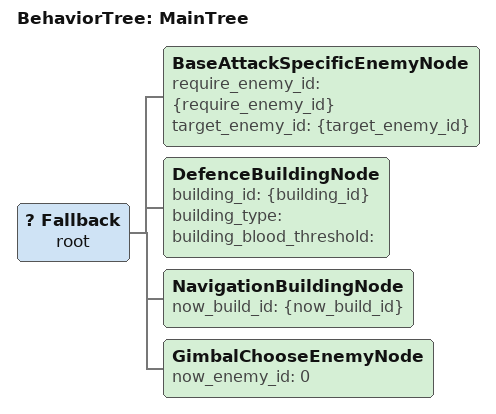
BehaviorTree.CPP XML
<?xml version="1.0" encoding="UTF-8"?>
<root BTCPP_format="4">
  <BehaviorTree ID="MainTree">
    <Fallback name="root">
      <BaseAttackSpecificEnemyNode require_enemy_id="{require_enemy_id}"
                                   target_enemy_id="{target_enemy_id}"/>
      <DefenceBuildingNode building_id="{building_id}"
                           building_type=""
                           building_blood_threshold=""/>
      <NavigationBuildingNode now_build_id="{now_build_id}"/>
      <GimbalChooseEnemyNode now_enemy_id="0"/>
    </Fallback>
  </BehaviorTree>

</root>
